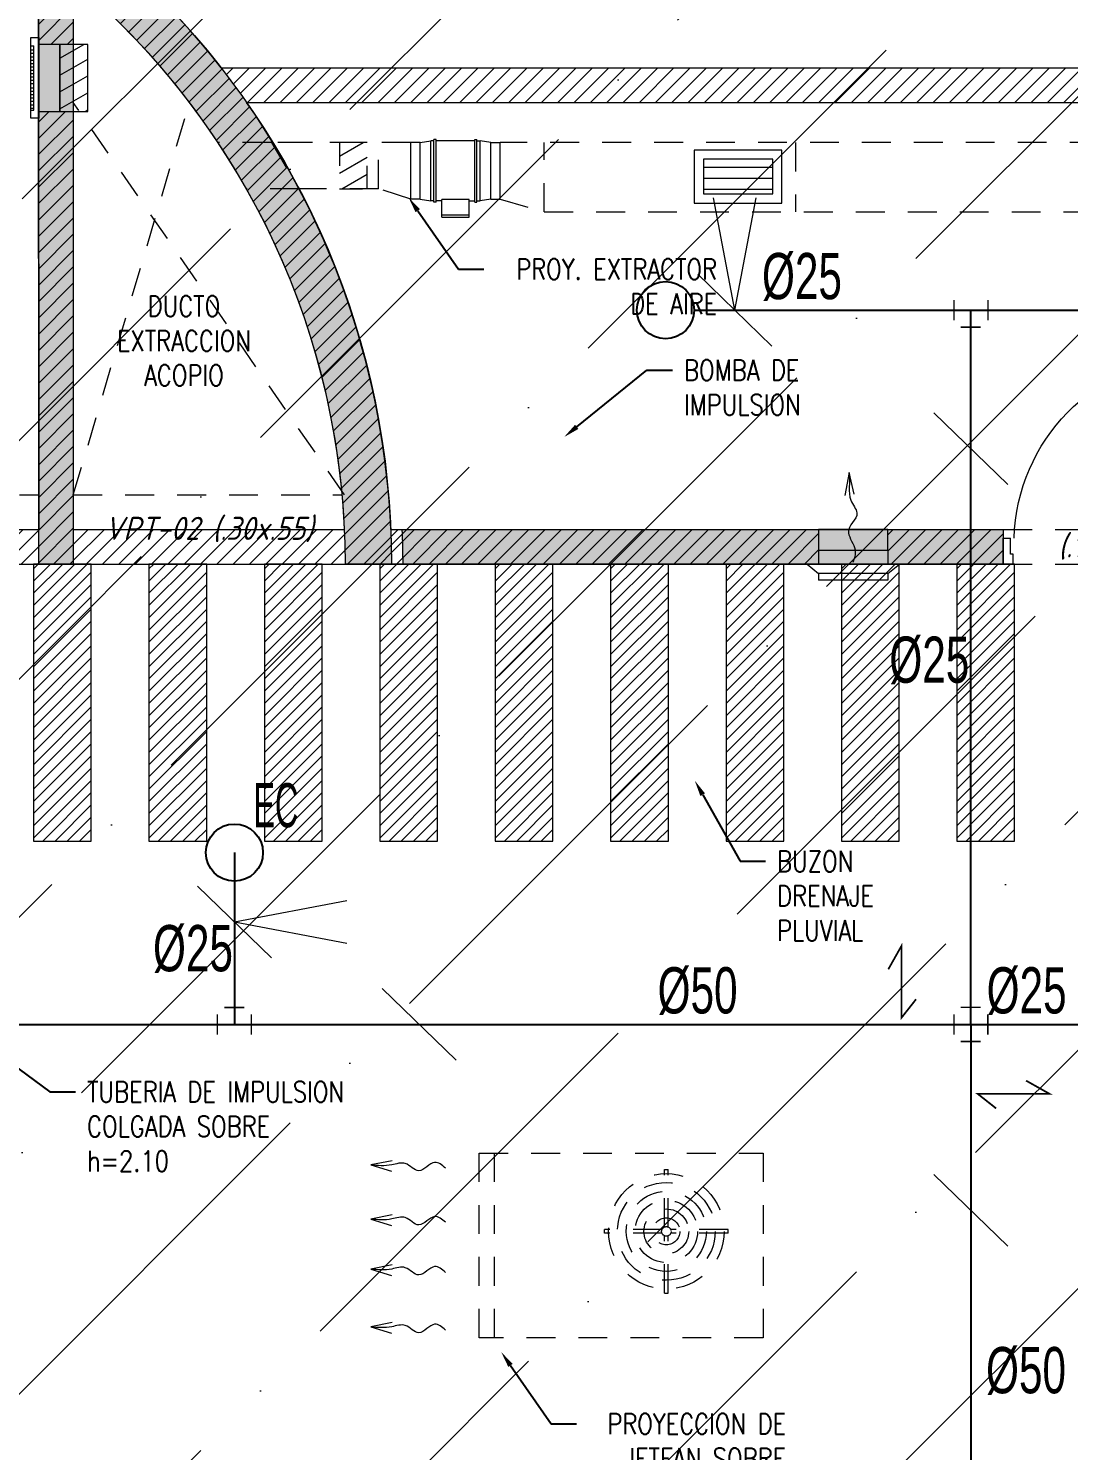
# Model space of a CAD drawing. Header units: millimetres. Extents: x 2085 to 2829, y 1352 to 1631.
# Drawn here: x 2225.62 to 2230.12, y 1530.25 to 1536.41 of the extents above; entities that cross this region are included whole.
import ezdxf
from ezdxf import colors
from ezdxf.entities.mleader import LeaderData, LeaderLine
from ezdxf.enums import TextEntityAlignment as Align
from ezdxf.math import Vec2, Vec3

# ---------------------------------------------------------------- set-up
doc = ezdxf.new("R2010")
doc.units = ezdxf.units.MM
doc.linetypes.add('HIDDEN', pattern=[0.375, 0.25, -0.125])
doc.linetypes.add('HIDDEN2', pattern=[0.1875, 0.125, -0.0625])
doc.layers.get('0').update_dxf_attribs({"color": 251, "lineweight": 9})
for name, color, linetype, lineweight in [('000 SOS 911 - ACCESORIOS ACI', 3, 'Continuous', 20), ('000 SOS 911 ROCIADORES', 5, 'Continuous', 25), ('000 SOS 911 SOPORTES ACI', 3, 'Continuous', 25), ('000 SOS 911 TEXTOS ACI', 7, 'Continuous', 9), ('000 SOS 911 TUBERIA ACI', 3, 'Continuous', 25), ('A-ESTRUCTURA-HATCH', 251, 'Continuous', 13), ('A-ESTRUCTURA-PLACAS', 251, 'Continuous', 13), ('A-ESTRUCTURA-VIGAS', 251, 'HIDDEN2', 13), ('A-MUROS', 251, 'Continuous', 9), ('A-PROYECCIONES', 251, 'HIDDEN2', 9), ('A-PUERTAS', 251, 'Continuous', 9), ('A-TEXTO-INDICACIONES', 251, 'Continuous', 13), ('A_30_Extractores', 251, 'Continuous', 13), ('CIRCULACION PEATONAL', 251, 'Continuous', 13), ('L-03_EQUIP-ACCES', 251, 'Continuous', 13), ('L-04_EQ-MED-CONT', 251, 'Continuous', 13), ('L-06_EQ-FIN-CONT', 251, 'Continuous', 13), ('L3 Equipos y Ductos', 251, 'Continuous', 13), ('L4 Linea mediana', 251, 'Continuous', 13), ('L5 Linea mediana segmentada', 251, 'HIDDEN2', 13), ('L6 Linea fina', 251, 'Continuous', 13), ('MURO CF 120', 251, 'Continuous', 13), ('MURO CF 60', 251, 'Continuous', 13)]:
    doc.layers.add(name, color=color, linetype=linetype, lineweight=lineweight)
doc.layers.add('A_50_Vigas Chata', color=251, linetype='HIDDEN', lineweight=13, plot=False)
doc.styles.add('APPIA -TEXTOS-GENERALES', font='isocp.shx', dxfattribs={"oblique": 15})
doc.styles.add('PIPE', font='ARIALN.TTF', dxfattribs={"width": 0.8})
doc.styles.add('ROMANS', font='romans.shx', dxfattribs={"width": 0.8})
doc.styles.add('TXT_COTAS', font='romans.shx', dxfattribs={"width": 0.8})
pattern_1 = [(45, (-224229.8930651616, -8186668.823968928), (-0.03535533905932738, 0.03535533905932738), [])]
pattern_2 = [(45, (-224231.6865236979, -8186668.821733144), (-0.03535533905932738, 0.03535533905932738), [])]

# ---------------------------------------------------------------- blocks, each defined once
blk = doc.blocks.new('001')
at = {"layer": '000 SOS 911 ROCIADORES'}
blk.add_circle((2878.50211119696, 1470.134430152549, 1.5857718125e-08), 0.09524999999999999, dxfattribs=at)
blk = doc.blocks.new('EST P1')
at = {"layer": 'A-ESTRUCTURA-HATCH'}
h = blk.add_hatch(color=256, dxfattribs=at)
h.dxf.hatch_style = 1
h.paths.add_polyline_path([(28.77601076272549, 5.949795885942876), (28.77601067128126, 5.04999687615782), (23.07000086599146, 5.050009193830192), (23.07000085941399, 4.850017127580941), (28.92600243660854, 4.850006876513362), (28.92605816098512, 5.750000698491931), (32.57603348788689, 5.750003724358976), (32.57605169710587, 4.850002647377551), (35.53000006324146, 4.849997698329389), (35.53000006324146, 5.049996703863144), (32.72603342309594, 5.049996775574982), (32.72615288451198, 5.949798888526857)])
h.paths.add_polyline_path([(43.04000613477547, 4.849997504614294), (43.04000668216031, 5.049996670335531), (35.58000069746049, 5.049997348338366), (35.58000069746049, 4.849997348152101)])
h.paths.add_polyline_path([(43.09000211718376, 5.049996666610241), (43.09000211668899, 4.849997505545616), (47.9150167714979, 4.849997607059777), (47.9150172030495, 5.049996227957308)])
h.paths.add_polyline_path([(51.86500180143048, 5.049995731562376), (51.86500159354182, 4.849997512064874), (53.37567124809721, 4.84999814722687), (53.37566821934888, 5.049995731562376)])
h.paths.add_polyline_path([(72.8006690464972, -0.1499983128160238), (73.00066904650885, -0.150002677924931, 1), (53.60066905870917, -0.1500023929402232), (53.80066905872081, -0.1500023929402232, -1)])
h.paths.add_polyline_path([(70.35068066572421, 2.236943691968918e-05), (70.35067913253442, -0.1499448418617249), (72.74948760884581, -0.1499971961602569), (72.74948977481108, -2.154149115085602e-06)], flags=17)
h.paths.add_polyline_path([(69.45067913254024, -0.1499448418617249), (69.45068066581734, 3.157090395689011e-05), (66.84750664469902, 5.818437784910202e-05, -0.01056926409473519), (66.85068414302077, -0.1499448418617249)], flags=17)
h.paths.add_polyline_path([(65.27206754402141, 2.496426238678396), (65.27216700115241, -0.1499896282330155), (65.4221670004481, -0.1499835988506675), (65.42212619486963, 2.377727027982473, -0.22166642420113), (66.60067913253442, -0.1499448418617249), (66.80067913251696, -0.1499448418617249, 0.9999904425466384), (59.80066835691105, -0.1500026788562536), (60.00066835671896, -0.1500026788562536, -0.6169098276244303)], flags=0)
h.paths.add_polyline_path([(71.88000514594023, -11.40006201900542), (71.88000514594023, -11.1501255556941), (57.51000006290269, -11.15010195691139), (57.51000085653504, -11.4000384202227)])
h.paths.add_polyline_path([(57.46000085654669, -11.40003833733499), (57.46000006291433, -11.15010187402368), (43.09000006309361, -11.15007827524096), (43.09000085672596, -11.40001473855227)])
h.paths.add_polyline_path([(43.04000085929874, -11.40001465659589), (43.04000507364981, -11.15007819328457), (35.58000069746049, -11.1500659417361), (35.58000069746049, -11.40000240504742)])
h.paths.add_polyline_path([(23.07000007206807, -11.15003591403365), (23.07000086599146, -11.40006590355188), (35.53000069747213, -11.40006590355188), (35.53000069747213, -11.15003591403365)])
h.paths.add_polyline_path([(23.0200008660031, -11.40006590355188), (23.02000007207971, -11.15003591403365), (12.25000092969276, -11.15003591403365), (12.25000092969276, -11.40006590355188)])
h.paths.add_polyline_path([(12.2000009296753, -11.40006590355188), (12.2000009296753, -11.15003591403365), (3.650000203953823, -11.15003591403365), (3.650000991299748, -11.40006590355188)])
h.paths.add_polyline_path([(3.60000099131139, -11.40006590355188), (3.600000203965465, -11.15003591403365), (-3.559999100340065, -11.15003591403365), (-3.559999100340065, -11.40006590355188)])
h.paths.add_polyline_path([(-17.97999882386648, -11.15003483835608), (-17.97999882386648, -11.40005351323634), (-3.609999100328423, -11.40005090925843), (-3.609999100328423, -11.15005090925843)])
h.paths.add_polyline_path([(-18.02999877854018, -11.40005352161825), (-18.02999882382574, -11.1500347815454), (-32.39999870059546, -11.15001871064305), (-32.39999899338, -11.40005612559617)])
h.paths.add_polyline_path([(-32.44999899336835, -11.40005613490939), (-32.44999870058382, -11.1500186547637), (-46.9399992977269, -11.15000244881958), (-46.93999944403186, -11.40005876030773)])
h.paths.add_polyline_path([(-47.23999938514316, -11.40005881432444), (-46.99000489522587, -11.40005876868963), (-46.98999905859819, -6.150002153590322), (-47.23999945347896, -6.150002154521644)])
h.paths.add_polyline_path([(-46.98999876182643, -0.2000021543353796), (-47.23999953095336, -0.2000021543353796), (-47.23999945414835, -6.100002154707909), (-46.98999905609526, -6.100002166815102)])
h.paths.add_polyline_path([(-47.23999953552266, 0.1499976431950927), (-47.23999953162274, -0.1500021545216441), (-44.78500010908465, -0.1500023566186428), (-44.78500015829923, 5.04999818559736), (-45.0350001337647, 5.049998153932393), (-45.03499953550636, 0.1499976431950927)])
h.paths.add_polyline_path([(-44.7349993455573, 5.049998192116618), (-44.7349993455573, 4.849998146295547), (-32.44999948804616, 4.849997968412936), (-32.44999869505409, 5.049999745562673)])
h.paths.add_polyline_path([(-23.22435868097818, 4.849997835233808), (-23.22430295619415, 5.750001463107765), (-19.57432762929238, 5.75000448897481), (-19.57430941995699, 4.849997783079743), (-18.02999860839918, 4.850007774308324), (-18.0299986054888, 5.050007774494588), (-19.42432769405423, 5.049997782334685), (-19.4242082326673, 5.949799653142691), (-23.37435035445378, 5.94979665055871), (-23.37435044589802, 5.050000893883407), (-32.39999869506573, 5.049999752081931), (-32.3999994880578, 4.849997968412936)])
h.paths.add_polyline_path([(-17.97999953932595, 5.050007774494588), (-17.97999954223633, 4.850007773377001), (-3.610000176762696, 4.849997552111745), (-3.609998156578513, 5.049997552298009)])
h.paths.add_polyline_path([(12.20000058115693, 4.85003615450114), (12.2000009312469, 5.050032657571137), (3.82499787339475, 5.050050736404955), (3.824997866904596, 4.850050814449787)])
h.paths.add_polyline_path([(12.25000093202107, 5.050032549537718), (12.25000092459959, 4.850036066956818), (23.02000085942564, 4.85001721419394), (23.02000129112275, 5.050009300932288)])
h = blk.add_hatch(color=256, dxfattribs=at)
h.dxf.hatch_style = 1
h.paths.add_polyline_path([(59.80066835691105, -0.1500026788562536), (60.00066835671896, -0.1500026788562536, -0.6169098276244295), (65.27206754402141, 2.496426238678396), (65.27216700115241, -0.1499896282330155), (65.4221670004481, -0.1499835988506675), (65.42212619486963, 2.377727027982473, -0.2216664242011301), (66.60067913253442, -0.1499448418617249), (66.80067913251696, -0.1499448418617249, 0.9999904425466384)])
at = {"layer": 'A-ESTRUCTURA-PLACAS'}
for points in [[(72.8006690464972, -0.1499983128160238), (73.00066904650885, -0.150002677924931, 1), (53.60066905870917, -0.1500023929402232), (53.80066905872081, -0.1500023929402232, -1)], [(66.80067913251696, -0.1499448418617249), (66.60067913253442, -0.1499448418617249, 0.2216664242011301), (65.42212619486963, 2.377727027982473), (65.4221670004481, -0.1499835988506675), (65.27216700115241, -0.1499896282330155), (65.27206754402141, 2.496426238678396, 0.6169098276244295), (60.00066835671896, -0.1500026788562536), (59.80066835691105, -0.1500026788562536, -0.9999904425618104)], [(66.84750664469902, 5.818437784910202e-05), (69.45068066581734, 3.157090395689011e-05), (69.45067913254024, -0.1499448418617249), (66.85068414302077, -0.1499448418617249, 0.01056926409473519)]]:
    blk.add_lwpolyline(points, format="xyb", close=True, dxfattribs=at)
at = {"layer": 'A-ESTRUCTURA-VIGAS'}
for p, q in [((69.45068066581734, 3.157090395689011e-05), (70.35068066572421, 2.236943691968918e-05)), ((69.45067913254024, -0.1499448418617249), (70.35067913253442, -0.1499448418617249))]:
    blk.add_line(p, q, dxfattribs=at)
for points in [[(60.01433340998483, 0.1499973880127072), (65.27216184916324, 0.1500164223834872)], [(65.42216215791996, 0.1499873343855143), (66.58701328121242, 0.1500061387196183)], [(60.00066835692269, -0.1500026788562536), (65.27216700217105, -0.1500168144702911)], [(65.42216700097197, -0.1500165341421962), (66.59725419874303, -0.1499939216300845)]]:
    blk.add_lwpolyline(points, dxfattribs=at)
at = {"layer": 'A_50_Vigas Chata', "char_height": 0.1, "attachment_point": 5, "style": 'APPIA -TEXTOS-GENERALES'}
for s, insert in [('VPT-02 (.30x.55)', (66.00971163658733, 2.015409938849189e-05)), ('(.15x.55)', (69.90028610181844, -0.07577188665084122))]:
    blk.add_mtext(s, dxfattribs=dict(at, insert=insert))
blk = doc.blocks.new('A$C5E423DB2')
at = {"layer": 'A-PUERTAS'}
for p, q in [((0.0380998527398333, 0.0999998934566975), (0.0380998511100188, 0.7999998889863491)), ((0.0380998511100188, 0.7999998889863491), (0.0730998511426151, 0.7999998852610588)), ((0.0730998511426151, 0.7999998852610588), (0.0730998527724296, 0.0999998934566975)), ((0.0380998527398333, 0.0999998934566975), (0.0730998527724296, 0.0999998934566975))]:
    blk.add_line(p, q, dxfattribs=at)
at = {"layer": 'A-PUERTAS', "linetype": 'Continuous'}
for p, q in [((-1.472653821e-07, -1.11758709e-07), (-1.472653821e-07, 0.0999998897314072)), ((-1.472653821e-07, 0.0999998897314072), (0.0280998527305201, 0.0999998934566975)), ((0.0280998527305201, 0.0380998887121678), (0.0280998527305201, 0.0999998934566975)), ((0.7999998530140147, 0.0999998897314072), (0.7718998530181125, 0.0999998934566975)), ((0.7718998530181125, 0.0380998887121678), (0.7718998530181125, 0.0999998934566975)), ((0.7999998528975995, -1.11758709e-07), (0.7999998528975995, 0.0999998897314072)), ((0.0380998527398333, 0.0380998887121678), (0.0280998527305201, 0.0380998887121678)), ((0.0380998527398333, -1.11758709e-07), (0.0380998527398333, 0.0380998887121678)), ((0.7618998530087993, -1.11758709e-07), (0.7618998530087993, 0.0380998887121678)), ((0.7618998530087993, 0.0380998887121678), (0.7718998530181125, 0.0380998887121678)), ((-1.472653821e-07, -1.11758709e-07), (0.0380998527398333, -1.11758709e-07)), ((0.7999998530140147, -1.11758709e-07), (0.7618998530087993, -1.11758709e-07))]:
    blk.add_line(p, q, dxfattribs=at)
at = {"layer": 'A-PUERTAS', "color": 7, "linetype": 'Continuous'}
blk.add_arc((0.0365533265285194, 0.0793452113866806), 0.7215807719765989, 1.640270668491661, 87.09684895294437, dxfattribs=at)
blk = doc.blocks.new('*U113')
at = {"layer": 'CIRCULACION PEATONAL'}
h = blk.add_hatch(dxfattribs=at)
h.set_pattern_fill('ANSI31', color=256, scale=0.3)
h.set_pattern_definition([(45, (0.7503678423542197, 0), (-0.02651650429449553, 0.02651650429449553), [])])
h.paths.add_polyline_path([(1.047366725835357, 0.2275326177477837), (0.7973667258935648, 0.2275326177477837), (0.7973667258935648, -0.9724673796445131), (1.047366725835357, -0.9724673796445131)])
h = blk.add_hatch(dxfattribs=at)
h.set_pattern_fill('ANSI31', color=256, scale=0.3)
h.set_pattern_definition([(45, (1.250367842354219, 0), (-0.02651650429449553, 0.02651650429449553), [])])
h.paths.add_polyline_path([(1.547366725835357, 0.2275326177477837), (1.297366725893565, 0.2275326177477837), (1.297366725893565, -0.9724673796445131), (1.547366725835357, -0.9724673796445131)])
h = blk.add_hatch(dxfattribs=at)
h.set_pattern_fill('ANSI31', color=256, scale=0.3)
h.set_pattern_definition([(45, (1.750367842354219, 0), (-0.02651650429449553, 0.02651650429449553), [])])
h.paths.add_polyline_path([(2.047366725835357, 0.2275326177477837), (1.797366725893565, 0.2275326177477837), (1.797366725893565, -0.9724673796445131), (2.047366725835357, -0.9724673796445131)])
h = blk.add_hatch(dxfattribs=at)
h.set_pattern_fill('ANSI31', color=256, scale=0.3)
h.set_pattern_definition([(45, (2.250367842354219, 0), (-0.02651650429449553, 0.02651650429449553), [])])
h.paths.add_polyline_path([(2.547366725835357, 0.2275326177477837), (2.297366725893565, 0.2275326177477837), (2.297366725893565, -0.9724673796445131), (2.547366725835357, -0.9724673796445131)])
h = blk.add_hatch(dxfattribs=at)
h.set_pattern_fill('ANSI31', color=256, scale=0.3)
h.set_pattern_definition([(45, (2.750367842354219, 0), (-0.02651650429449553, 0.02651650429449553), [])])
h.paths.add_polyline_path([(3.047366725835357, 0.2275326177477837), (2.797366725893565, 0.2275326177477837), (2.797366725893565, -0.9724673796445131), (3.047366725835357, -0.9724673796445131)])
h = blk.add_hatch(dxfattribs=at)
h.set_pattern_fill('ANSI31', color=256, scale=0.3)
h.set_pattern_definition([(45, (3.250367842354219, 0), (-0.02651650429449553, 0.02651650429449553), [])])
h.paths.add_polyline_path([(3.547366725835357, 0.2275326177477837), (3.297366725893564, 0.2275326177477837), (3.297366725893564, -0.9724673796445131), (3.547366725835357, -0.9724673796445131)])
h = blk.add_hatch(dxfattribs=at)
h.set_pattern_fill('ANSI31', color=256, scale=0.3)
h.set_pattern_definition([(45, (3.750367842354219, 0), (-0.02651650429449553, 0.02651650429449553), [])])
h.paths.add_polyline_path([(4.047366725835357, 0.2275326177477837), (3.797366725893564, 0.2275326177477837), (3.797366725893564, -0.9724673796445131), (4.047366725835357, -0.9724673796445131)])
h = blk.add_hatch(dxfattribs=at)
h.set_pattern_fill('ANSI31', color=256, scale=0.3)
h.set_pattern_definition([(45, (4.250367842354219, 0), (-0.02651650429449553, 0.02651650429449553), [])])
h.paths.add_polyline_path([(4.547366725835357, 0.2275326177477837), (4.297366725893564, 0.2275326177477837), (4.297366725893564, -0.9724673796445131), (4.547366725835357, -0.9724673796445131)])
h = blk.add_hatch(dxfattribs=at)
h.set_pattern_fill('ANSI31', color=256, scale=0.3)
h.set_pattern_definition([(45, (4.750367842354219, 0), (-0.02651650429449553, 0.02651650429449553), [])])
h.paths.add_polyline_path([(5.047366725835357, 0.2275326177477837), (4.797366725893564, 0.2275326177477837), (4.797366725893564, -0.9724673796445131), (5.047366725835357, -0.9724673796445131)])
for points in [[(0.7973667258935648, -0.9724673796445131), (1.047366725835357, -0.9724673796445131), (1.047366725835357, 0.2275326177477837), (0.7973667258935648, 0.2275326177477837)], [(1.297366725893565, -0.9724673796445131), (1.547366725835357, -0.9724673796445131), (1.547366725835357, 0.2275326177477837), (1.297366725893565, 0.2275326177477837)], [(1.797366725893565, -0.9724673796445131), (2.047366725835357, -0.9724673796445131), (2.047366725835357, 0.2275326177477837), (1.797366725893565, 0.2275326177477837)], [(2.297366725893565, -0.9724673796445131), (2.547366725835357, -0.9724673796445131), (2.547366725835357, 0.2275326177477837), (2.297366725893565, 0.2275326177477837)], [(2.797366725893565, -0.9724673796445131), (3.047366725835357, -0.9724673796445131), (3.047366725835357, 0.2275326177477837), (2.797366725893565, 0.2275326177477837)], [(3.297366725893564, -0.9724673796445131), (3.547366725835357, -0.9724673796445131), (3.547366725835357, 0.2275326177477837), (3.297366725893564, 0.2275326177477837)], [(3.797366725893564, -0.9724673796445131), (4.047366725835357, -0.9724673796445131), (4.047366725835357, 0.2275326177477837), (3.797366725893564, 0.2275326177477837)], [(4.297366725893564, -0.9724673796445131), (4.547366725835357, -0.9724673796445131), (4.547366725835357, 0.2275326177477837), (4.297366725893564, 0.2275326177477837)], [(4.797366725893564, -0.9724673796445131), (5.047366725835357, -0.9724673796445131), (5.047366725835357, 0.2275326177477837), (4.797366725893564, 0.2275326177477837)]]:
    blk.add_lwpolyline(points, close=True, dxfattribs=at)
blk = doc.blocks.new('FLUJO')
at = {"layer": 'L-06_EQ-FIN-CONT'}
for p, q in [((0.4621515918170191, -0.0199558832723597), (0.3349968994325536, 0.0187826872744381)), ((0.3301167979507227, -0.0465621813489179), (0.4621515918170191, -0.0199558832723597))]:
    blk.add_line(p, q, dxfattribs=at)
blk.add_spline([(0, 0), (0.0671494972461915, -0.0360350459566234), (0.1641432315186648, 0.0161536411330872), (0.2486711724232009, -0.0289091984718653), (0.3321970029378463, -0.0205123859823289), (0.4621515918170191, -0.0199558832723597)], degree=3, dxfattribs=at)
blk = doc.blocks.new('JFC-01')
at = {"layer": 'L3 Equipos y Ductos', "linetype": 'HIDDEN2'}
for p, q in [((-1.230000000010477, -0.400000000372529), (-1.230000000010477, 0.400000000372529)), ((-1.230000000010477, 0.400000000372529), (0, 0.400000000372529)), ((0, 0.400000000372529), (0, -0.400000000372529)), ((0, -0.400000000372529), (-1.230000000010477, -0.400000000372529))]:
    blk.add_line(p, q, dxfattribs=at)
at = {"layer": 'L4 Linea mediana', "linetype": 'HIDDEN2'}
for radius in [0.25, 0.2117652105519916, 0.1735304211039929, 0.1352956316559942, 0.0970608422079956, 0.0588260527599969, 0.0205912633119843]:
    blk.add_circle((-0.4193250492680818, 0.06099237594753504), radius, dxfattribs=at)
at = {"layer": 'L5 Linea mediana segmentada', "linetype": 'HIDDEN2'}
blk.add_line((-1.164318351511611, -0.400000000372529), (-1.164318351511611, 0.400000000372529), dxfattribs=at)
at = {"layer": 'L6 Linea fina', "linetype": 'HIDDEN2'}
for p, q in [((-0.4269312876276672, 0.0801272988319397), (-0.4269312876276672, 0.3284938875585794)), ((-0.4269312876276672, 0.3284938875585794), (-0.4117188109084964, 0.3284938875585794)), ((-0.4117188109084964, 0.0801272988319397), (-0.4117188109084964, 0.3284938875585794)), ((-0.4384599718614481, 0.0685986140742898), (-0.6868265611701645, 0.0685986140742898)), ((-0.6868265611701645, 0.05338613782078028), (-0.6868265611701645, 0.0685986140742898)), ((-0.1518235373951029, 0.0685986140742898), (-0.4001901266747154, 0.0685986140742898)), ((-0.1518235373951029, 0.05338613782078028), (-0.1518235373951029, 0.0685986140742898)), ((-0.4384599718614481, 0.05338613782078028), (-0.6868265611701645, 0.05338613782078028)), ((-0.4269312876276672, -0.2065091356635094), (-0.4269312876276672, 0.04185745306313038)), ((-0.4117188109084964, -0.2065091356635094), (-0.4117188109084964, 0.04185745306313038)), ((-0.1518235373951029, 0.05338613782078028), (-0.4001901266747154, 0.05338613782078028)), ((-0.4269312876276672, -0.2065091356635094), (-0.4117188109084964, -0.2065091356635094))]:
    blk.add_line(p, q, dxfattribs=at)
at = {"layer": 'L6 Linea fina', "xscale": 0.7, "yscale": 0.7, "zscale": 0.7, "rotation": 180}
for p in [(-1.376131832890678, 0.3346201349049807), (-1.376131832890678, 0.1001850022003055), (-1.376131832890678, -0.1165927918627858), (-1.376131832890678, -0.3667837046086788)]:
    blk.add_blockref('FLUJO', p, dxfattribs=at)
blk = doc.blocks.new('HAE-250')
at = {"layer": 'L-03_EQUIP-ACCES'}
blk.add_line((0.09200000000009823, -0.3400000000001455), (0.09200000000009823, -0.04999999999995453), dxfattribs=at)
at = {"layer": 'L3 Equipos y Ductos'}
for p, q in [((0, -0.04999999999995453), (0, -0.3400000000001455)), ((0.09200000000009823, -0.04999999999995453), (0, -0.04999999999995453)), ((0, -0.3400000000001455), (0.09200000000009823, -0.3400000000001455))]:
    blk.add_line(p, q, dxfattribs=at)
blk.add_lwpolyline([(0.09200000000009823, -0.02000000000134605), (0.1260000000002037, -0.02000000000134605), (0.1260000000002037, -0.3700000000012551), (0.09200000000009823, -0.3700000000012551)], close=True, dxfattribs=at)
at = {"layer": 'L6 Linea fina'}
for p, q in [((0.1260000000002037, -0.05576522473029399), (0.1130000000002838, -0.05576522473029399)), ((0.1130000000002838, -0.05576522473029399), (0.1130000000002838, -0.3342347752711703)), ((0.1260000000002037, -0.0642484954032625), (0.1130000000002838, -0.0642484954032625)), ((0.1260000000002037, -0.0788693130723459), (0.1130000000002838, -0.0788693130723459)), ((0.1260000000002037, -0.09349013074006507), (0.1130000000002838, -0.09349013074006507)), ((0.1260000000002037, -0.108110948408239), (0.1130000000002838, -0.108110948408239)), ((0.1260000000002037, -0.1227317660761855), (0.1130000000002838, -0.1227317660761855)), ((0.1260000000002037, -0.1373525837443594), (0.1130000000002838, -0.1373525837443594)), ((0.1260000000002037, -0.1519734014134428), (0.1130000000002838, -0.1519734014134428)), ((0.1130000000002838, -0.1700000000000728), (0.1260000000002037, -0.1700000000000728)), ((0.1260000000002037, -0.1846208176691562), (0.1130000000002838, -0.1846208176691562)), ((0.1260000000002037, -0.1992416353373301), (0.1130000000002838, -0.1992416353373301)), ((0.1260000000002037, -0.2138624530059587), (0.1130000000002838, -0.2138624530059587)), ((0.1260000000002037, -0.2284832706732232), (0.1130000000002838, -0.2284832706732232)), ((0.1260000000002037, -0.2431040883420792), (0.1130000000002838, -0.2431040883420792)), ((0.1260000000002037, -0.2577249060102531), (0.1130000000002838, -0.2577249060102531)), ((0.1260000000002037, -0.2723457236793365), (0.1130000000002838, -0.2723457236793365)), ((0.1260000000002037, -0.2869665413470557), (0.1130000000002838, -0.2869665413470557)), ((0.1260000000002037, -0.3015873590152296), (0.1130000000002838, -0.3015873590152296)), ((0.1260000000002037, -0.3162081766831761), (0.1130000000002838, -0.3162081766831761)), ((0.1260000000002037, -0.3342347752711703), (0.1130000000002838, -0.3342347752711703))]:
    blk.add_line(p, q, dxfattribs=at)
blk = doc.blocks.new('TD-1300')
at = {"layer": 'L3 Equipos y Ductos'}
for p, q in [((-0.15300000000002, -0.0074999999999932), (-0.1067712250002728, 0)), ((-0.1067712250002728, -0.2599999999999909), (-0.1067712250002728, 0)), ((-0.093044810106619, 0), (-0.1067712250002728, 0)), ((-0.0834363196810841, 0.0059999999999718), (-0.093044810106619, 0.0059999999999718)), ((-0.093044810106619, -0.2660000000000195), (-0.093044810106619, 0.0057999996499802)), ((-0.0834363196810841, -0.2660000000000195), (-0.0834363196810841, 0.0057999996499802)), ((0.0834363196810273, 0), (-0.0834363196810841, 0)), ((0.0834363196810273, 0.0059999999999718), (0.093044810106619, 0.0059999999999718)), ((0.0834363196810273, -0.2660000000000195), (0.0834363196810273, 0.0057999996499802)), ((0.093044810106619, -0.2660000000000195), (0.093044810106619, 0.0057999996499802)), ((0.093044810106619, 0), (0.1067712250002728, 0)), ((0.1067712250002728, -0.2599999999999909), (0.1067712250002728, 0)), ((0.1529999999999632, -0.0074999999999932), (0.1067712250002728, 0)), ((-0.1940000000000168, -0.2524999999999977), (-0.1940000000000168, -0.0074999999999932)), ((-0.15300000000002, -0.0074999999999932), (-0.1940000000000168, -0.0074999999999932)), ((-0.15300000000002, -0.2524999999999977), (-0.15300000000002, -0.0074999999999932)), ((0.1529999999999632, -0.2524999999999977), (0.1529999999999632, -0.0074999999999932)), ((0.1529999999999632, -0.0074999999999932), (0.19399999999996, -0.0074999999999932)), ((0.19399999999996, -0.2524999999999977), (0.19399999999996, -0.0074999999999932)), ((-0.15300000000002, -0.2524999999999977), (-0.1940000000000168, -0.2524999999999977)), ((-0.15300000000002, -0.2524999999999977), (-0.1067712250002728, -0.2599999999999909)), ((-0.093044810106619, -0.2599999999999909), (-0.1067712250002728, -0.2599999999999909)), ((-0.0834363196810841, -0.2660000000000195), (-0.093044810106619, -0.2660000000000195)), ((-0.0597099047874394, -0.2599999999999909), (-0.0834363196810841, -0.2599999999999909)), ((-0.0597099047874394, -0.3300000000000125), (-0.0597099047874394, -0.2536696375500753)), ((0.0597099047873826, -0.2536696375500753), (-0.0597099047874394, -0.2536696375500753)), ((0.0597099047873826, -0.3300000000000125), (0.0597099047873826, -0.2536696375500753)), ((0.0597099047873826, -0.2599999999999909), (0.0834363196810273, -0.2599999999999909)), ((0.0834363196810273, -0.2660000000000195), (0.093044810106619, -0.2660000000000195)), ((0.093044810106619, -0.2599999999999909), (0.1067712250002728, -0.2599999999999909)), ((0.1529999999999632, -0.2524999999999977), (0.1067712250002728, -0.2599999999999909)), ((0.1529999999999632, -0.2524999999999977), (0.19399999999996, -0.2524999999999977)), ((0.0597099047873826, -0.3220000000000027), (-0.0597099047874394, -0.3220000000000027)), ((-0.0597099047874394, -0.3300000000000125), (0.0597099047873826, -0.3300000000000125))]:
    blk.add_line(p, q, dxfattribs=at)
blk = doc.blocks.new('REJ 30X15')
at = {"layer": 'L6 Linea fina'}
h = blk.add_hatch(dxfattribs=at)
h.set_pattern_fill('ANSI31', color=256, scale=0.015, angle=44.99999999999999)
h.set_pattern_definition([(90, (-4680.200737000455, -1110.254949705924), (-0.04762500000000002, 3.081487911019577e-33), [])])
h.paths.add_polyline_path([(0.03999999999996362, -0.03999999999996362), (0.03999999999996362, -0.3400000000003729), (0.189999999999236, -0.3400000000003729), (0.1900000000001455, -0.03999999999996362)])
at = {"layer": 'L4 Linea mediana'}
for points in [[(0, 0), (0, -0.3800000000003365), (0.2299999999991996, -0.3800000000003365), (0.2299999999991996, 0)], [(0.03999999999996362, -0.03999999999996362), (0.03999999999996362, -0.3400000000003729), (0.189999999999236, -0.3400000000003729), (0.1900000000001455, -0.03999999999996362)]]:
    blk.add_lwpolyline(points, close=True, dxfattribs=at)
blk = doc.blocks.new('TAF_30')
at = {"layer": 'L-03_EQUIP-ACCES', "ltscale": 1.5}
for p, q in [((-0.1999999999999886, 0.05999999999999517), (0.2000000000001023, 0.06000000000000227)), ((-0.1499999999999773, 0), (-0.1499999999999773, 0.06000000000000227)), ((0.1500000000000341, 0), (0.1500000000000341, 0.06000000000000227))]:
    blk.add_line(p, q, dxfattribs=at)
at = {"layer": 'L-04_EQ-MED-CONT', "ltscale": 1.5}
for p, q in [((-0.1499999999999773, 0.1000000000000014), (-0.1999999999999886, 0.05999999999999517)), ((-0.1500000000000341, 0.1000000000000014), (0.1500000000000341, 0.09999999999998721)), ((0.2000000000000455, 0.06000000000000227), (0.1500000000000341, 0.09999999999999432))]:
    blk.add_line(p, q, dxfattribs=at)
at = {"layer": 'L-06_EQ-FIN-CONT', "ltscale": 1.5}
for p, q in [((-0.1500000000000341, 0.1300000000000026), (0.1499999999999773, 0.1299999999999883)), ((-0.1499999999999773, 0.09999999999999432), (-0.1499999999999204, 0.1299999999999955)), ((0.1500000000000341, 0.09999999999999432), (0.1500000000000341, 0.1299999999999883))]:
    blk.add_line(p, q, dxfattribs=at)
blk = doc.blocks.new('flujo11')
at = {"layer": 'L6 Linea fina'}
for p, q in [((-3.637978807091713e-12, 1.716671249596402e-11), (-0.01975948283597972, -0.09977855120757795)), ((0.02124132197786821, -0.09320197943259245), (-3.637978807091713e-12, 1.716671249596402e-11))]:
    blk.add_line(p, q, dxfattribs=at)
blk.add_open_spline([(-3.637978807091713e-12, 1.716671249596402e-11), (0.006393635470885783, -0.04336950148592678), (-0.01596333806173789, -0.1047468522480131), (0.06082864266136312, -0.1904933907868553), (-0.03459740433936531, -0.239979104040799), (0.03728839918585436, -0.3311847875369267), (0.02226173071176163, -0.3716825171610481), (0.01559715045641497, -0.3896439415281066)], degree=3, knots=[0, 0, 0, 0, 0.0524683736910414, 0.0807049177553039, 0.1300474905255351, 0.1600670100144775, 0.1839925524975523, 0.1839925524975523, 0.1839925524975523, 0.1839925524975523], dxfattribs=at)

msp = doc.modelspace()

# ---------------------------------------------------------------- hatches: boundary and pattern name
h = msp.add_hatch()
h.set_pattern_fill('ANSI36', color=4, scale=0.23)
h.set_pattern_definition([(45, (-12.33495119971076, 1.377851276629372e-06), (0.3872735452211073, 1.42000299914406), [1.825625, -0.365125, 0, -0.365125])])
h.paths.add_polyline_path([(2232.270570671834, 1539.287876240417), (2183.58556606099, 1539.287876240417), (2183.58556606099, 1522.83781720221), (2232.270570671834, 1522.83781720221)])
at = {"layer": 'L4 Linea mediana', "ltscale": 0.5}
h = msp.add_hatch(dxfattribs=at)
h.set_pattern_fill('ANSI31', color=8, scale=0.02, angle=165)
h.set_pattern_definition([(210.0000000000001, (2225.875085902977, 1536.349268552351), (0.03174999999999997, -0.05499261314031187), [])])
h.paths.add_polyline_path([(2225.875085902977, 1536.049268552537), (2225.875082652807, 1536.339268552574), (2225.755082652695, 1536.339268552574), (2225.755085902865, 1536.049268552537)])
at = {"layer": 'L4 Linea mediana', "linetype": 'HIDDEN2', "ltscale": 0.5}
h = msp.add_hatch(dxfattribs=at)
h.set_pattern_fill('ANSI31', color=8, scale=0.02, angle=165)
h.set_pattern_definition([(210.0000000000001, (2227.086057521252, 1535.923932898293), (0.03174999999999997, -0.05499261314031187), [])])
h.paths.add_polyline_path([(2227.086057521252, 1535.71393289833), (2227.086054271082, 1535.913932898517), (2226.96605427097, 1535.913932898517), (2226.96605752114, 1535.71393289833)])
at = {"layer": 'MURO CF 120'}
h = msp.add_hatch(dxfattribs=at)
h.set_pattern_fill('_USER', color=8, scale=0.05, angle=45, style=0, pattern_type=0)
h.set_pattern_definition(pattern_1)
edge = h.paths.add_edge_path()
edge.add_line((2225.662681252603, 1536.979827566507), (2225.662685473822, 1536.735649805019))
edge.add_arc((2223.6876306055, 1534.087418213921), 3.303630168916194, 2.6158165169695167, 53.2843720472834, ccw=False)
edge.add_line((2226.987818422373, 1534.238191773618), (2227.188024769997, 1534.237936205665))
edge.add_arc((2223.684325403936, 1534.084018884661), 3.507078526272926, 2.515383187944552, 55.65992868764849)
h = msp.add_hatch(dxfattribs=at)
h.set_pattern_fill('_USER', color=8, scale=0.05, angle=45, style=0, pattern_type=0)
h.set_pattern_definition(pattern_1)
h.paths.add_polyline_path([(2225.662631571957, 1536.735689850959), (2225.662731221406, 1536.339004307489), (2225.812731214211, 1536.339532798591), (2225.812690420769, 1536.615447570073)])
h = msp.add_hatch(dxfattribs=at)
h.set_pattern_fill('_USER', color=8, scale=0.05, angle=45, style=0, pattern_type=0)
h.set_pattern_definition(pattern_2)
h.paths.add_polyline_path([(2226.452988016035, 1536.237923200677), (2232.944708441379, 1536.23803694776), (2232.978321215307, 1536.087874345916), (2226.563514436823, 1536.087874345916)])
h = msp.add_hatch(dxfattribs=at)
h.set_pattern_fill('_USER', color=8, scale=0.05, angle=45, style=0, pattern_type=0)
h.set_pattern_definition(pattern_1)
h.paths.add_polyline_path([(2225.662690455641, 1536.049267671506), (2225.662734578154, 1534.087596264171), (2225.81273457096, 1534.088124755273), (2225.810089124303, 1536.049269431705)])
h = msp.add_hatch(dxfattribs=at)
h.set_pattern_fill('_USER', color=8, scale=0.05, angle=45, style=0, pattern_type=0)
h.set_pattern_definition(pattern_1)
h.paths.add_polyline_path([(2225.812728623214, 1534.237995093192), (2225.812731250475, 1534.087986240598), (2227.192719300941, 1534.088157987657), (2227.188641304814, 1534.2380243153)])
h = msp.add_hatch(dxfattribs=at)
h.set_pattern_fill('_USER', color=8, scale=0.05, angle=45, style=0, pattern_type=0)
h.set_pattern_definition(pattern_1)
h.paths.add_polyline_path([(2229.04124356244, 1534.237784548166), (2227.188015543297, 1534.237909080895), (2227.192719300941, 1534.088157987657), (2229.04124356244, 1534.088033454927)])
h = msp.add_hatch(dxfattribs=at)
h.set_pattern_fill('_USER', color=8, scale=0.05, angle=45, style=0, pattern_type=0)
h.set_pattern_definition([(45, (-224229.0930651584, -8186668.824152244), (-0.03535533905932738, 0.03535533905932738), [])])
h.paths.add_polyline_path([(2229.84124356563, 1534.237601232218), (2229.341242252029, 1534.237725764948), (2229.341667166149, 1534.087839081387), (2229.84124356563, 1534.08785013898)])
at = {"layer": 'MURO CF 60'}
h = msp.add_hatch(dxfattribs=at)
h.set_pattern_fill('_USER', color=8, scale=0.05, angle=45, pattern_type=0)
h.set_pattern_definition(pattern_2)
edge = h.paths.add_edge_path()
edge.add_line((2220.194214173878, 1534.237901917162), (2220.395268812159, 1534.237905442218))
edge.add_arc((2223.68932699234, 1534.092719665232), 3.297256162972249, 53.2396915084247, 177.4763190183642, ccw=False)
edge.add_line((2225.662631767156, 1536.73430374867), (2225.662681387936, 1536.979827523666))
edge.add_arc((2223.691050242278, 1534.087938497278), 3.500050216136052, 55.71462937054145, 177.5443489056947)
h = msp.add_hatch(dxfattribs=at)
h.set_pattern_fill('_USER', color=8, scale=0.05, angle=45, pattern_type=0)
h.set_pattern_definition([(45, (2210.249024457264, 1534.235680802229), (-0.03535533905932738, 0.03535533905932738), [])])
h.paths.add_polyline_path([(2225.662725586788, 1534.237893584619), (2225.662731221406, 1534.087964328441), (2222.683362300037, 1534.087942805576), (2222.682732744282, 1534.237854852776)])

# ---------------------------------------------------------------- linework, layer by layer
at = {"color": 8}
msp.add_lwpolyline([(2229.041667166161, 1534.147839080977), (2229.341664537316, 1534.147839080977), (2229.341664537316, 1534.237914188268), (2229.041667166161, 1534.237914188268)], close=True, dxfattribs=at)
msp.add_lwpolyline([(2229.041667166161, 1534.147839080977), (2229.341664537316, 1534.147839080977), (2229.341664537316, 1534.237914188268), (2229.041667166161, 1534.237914188268)], close=True, dxfattribs=at)
at = {"layer": '000 SOS 911 - ACCESORIOS ACI', "color": 8}
for p, q in [((2228.678320320636, 1535.187915156953), (2228.586117808612, 1535.675215806239)), ((2228.678320320927, 1535.187915156953), (2228.770522832951, 1535.675215806239)), ((2228.838491802941, 1535.032466101818), (2228.518148838914, 1535.343364212089)), ((2229.626779929824, 1535.230976880722), (2229.626783812023, 1535.144951630891)), ((2229.77433194314, 1535.230976880722), (2229.774328060941, 1535.144951630891)), ((2229.626781870923, 1535.187964255807), (2229.700552601534, 1535.187967584977)), ((2229.700555936482, 1535.114068828917), (2229.700552601534, 1535.187967584977)), ((2229.700555936482, 1535.114068828917), (2229.70055927143, 1535.187967584977)), ((2229.774330002041, 1535.187964255807), (2229.70055927143, 1535.187967584977)), ((2229.657543311566, 1535.114066887817), (2229.743568561398, 1535.114070770017)), ((2229.743568561398, 1535.114066887817), (2229.657543311566, 1535.114070770017)), ((2229.860724073439, 1534.432563224919), (2229.540381109412, 1534.74346133519)), ((2226.670723380828, 1532.382462038764), (2226.350380416801, 1532.693360149035)), ((2226.51055189811, 1532.537911094179), (2226.997852547395, 1532.630113606203)), ((2226.51055189811, 1532.537911093888), (2226.997852547395, 1532.445708581865)), ((2227.470849173132, 1531.938160400195), (2227.150506209105, 1532.249058510466)), ((2226.4367792372, 1532.050600166264), (2226.436783119399, 1532.136625416096)), ((2226.467542618941, 1532.167510159169), (2226.553567868773, 1532.167506276969)), ((2226.553567868774, 1532.167510159169), (2226.467542618942, 1532.167506276969)), ((2226.510555243857, 1532.167508218069), (2226.51055190891, 1532.09360946201)), ((2226.510555243858, 1532.167508218069), (2226.510558578806, 1532.09360946201)), ((2226.584331250516, 1532.050600166264), (2226.584327368316, 1532.136625416096)), ((2229.626779233418, 1532.136625416096), (2229.626783115618, 1532.050600166264)), ((2229.743567864993, 1532.167397575982), (2229.657542615161, 1532.167393693783)), ((2229.700555240077, 1532.167395634882), (2229.700558575024, 1532.093496878823)), ((2229.774331246735, 1532.136625416096), (2229.774327364535, 1532.050600166264)), ((2229.774331246735, 1532.050487583077), (2229.774327364535, 1532.136512832909)), ((2226.436781178299, 1532.09361279118), (2226.51055190891, 1532.09360946201)), ((2226.584329309416, 1532.09361279118), (2226.510558578806, 1532.09360946201)), ((2229.626781174518, 1532.09361279118), (2229.700551905129, 1532.09361612035)), ((2229.700555240076, 1532.01971736429), (2229.700551905129, 1532.09361612035)), ((2229.700555240077, 1532.01971736429), (2229.700558575024, 1532.09361612035)), ((2229.774329305635, 1532.09361279118), (2229.700558575024, 1532.09361612035)), ((2229.774329305635, 1532.093500207993), (2229.700558575024, 1532.093496878823)), ((2229.65754261516, 1532.019715423191), (2229.743567864992, 1532.01971930539)), ((2229.743567864993, 1532.019715423191), (2229.657542615161, 1532.01971930539)), ((2229.860730061381, 1531.132317655978), (2229.540387097354, 1531.443215766249))]:
    msp.add_line(p, q, dxfattribs=at)
at = {"layer": '000 SOS 911 ROCIADORES', "color": 8}
msp.add_circle((2226.510551898668, 1532.837803265534), 0.123825, dxfattribs=at)
at = {"layer": '000 SOS 911 SOPORTES ACI', "color": 8, "const_width": 0.0076904296875}
for points in [[(2229.343529692706, 1532.332541650199), (2229.40076890014, 1532.43420736037), (2229.40076890014, 1532.122854169495), (2229.463956849753, 1532.202957943947)], [(2229.940456381347, 1531.850093376949), (2230.042122091518, 1531.792854169515), (2229.730768900644, 1531.792854169515), (2229.810872675096, 1531.729666219902)]]:
    msp.add_lwpolyline(points, dxfattribs=at)
at = {"layer": '000 SOS 911 TUBERIA ACI', "color": 8}
for points in [[(2228.502146150065, 1535.187915156954), (2231.65449615103, 1535.187915156954)], [(2229.700551908336, 1532.093545043681), (2229.700552591279, 1535.187904451689)], [(2226.510551898654, 1532.837803265051), (2226.510551898654, 1532.093552987063)], [(2196.735932455437, 1532.093660814659), (2230.810551898643, 1532.093552987063)], [(2229.700551894873, 1532.093552987063), (2229.700551894873, 1524.987803265424)]]:
    msp.add_lwpolyline(points, dxfattribs=at)
at = {"layer": 'A-MUROS', "color": 8}
for p, q in [((2225.662631767156, 1536.73430374867), (2225.662732101011, 1534.237893584619)), ((2225.812690418004, 1536.615604537974), (2225.812732100452, 1534.23789621188)), ((2226.452988016035, 1536.237923200677), (2232.944708441495, 1536.23803694776)), ((2226.56352277117, 1536.087862376558), (2232.978321178462, 1536.087874345916)), ((2222.682732744282, 1534.237854852776), (2225.662732101011, 1534.237893584619)), ((2225.81273209859, 1534.23789621188), (2226.987819294789, 1534.237932571645)), ((2227.188014384703, 1534.237936079937), (2229.841242247634, 1534.237978916119)), ((2229.841242247605, 1534.23797891705), (2229.841244877252, 1534.087839086043)), ((2222.682735379925, 1534.087854855197), (2229.841244876787, 1534.087868103261))]:
    msp.add_line(p, q, dxfattribs=at)
for centre, radius, start, end in [((2223.691233271, 1534.087874832067), 9.69999999389984, 1.707547292503187e-06, 179.9999991462264), ((2223.691233265412, 1534.087874825547), 9.499999999236236, 13.08126723322574, 180.0000030415686), ((2223.691232775682, 1534.087874831135), 3.499999999999986, 37.90104079818725, 179.9999953042449), ((2223.691232775682, 1534.087874831135), 3.299999999999986, 53.31654242022113, 150.7247461723998), ((2223.691232775682, 1534.087874831135), 3.299999999999986, 2.60625481734467, 49.99414015232421), ((2223.691232775682, 1534.087874831135), 3.499999999999986, 2.457289310190635, 34.84965615051682)]:
    msp.add_arc(centre, radius, start, end, dxfattribs=at)
at = {"layer": 'A-PROYECCIONES', "color": 8}
for p, q in [((2226.987819294789, 1534.387883814486), (2225.812699669006, 1536.087896211508)), ((2225.812726381055, 1534.387864844377), (2226.316078698606, 1536.087920801217))]:
    msp.add_line(p, q, dxfattribs=at)
at = {"layer": 'L3 Equipos y Ductos', "color": 8, "linetype": 'HIDDEN2'}
for points in [[(2227.274339862832, 1535.913932898517), (2226.670861234912, 1535.913932898517)], [(2227.07433986282, 1535.913932898517), (2226.670861234912, 1535.913932898517)], [(2226.670861234912, 1535.913932898517), (2226.790999373765, 1535.71393289833)], [(2227.274339862832, 1535.668932898405), (2227.135340455041, 1535.71393289833), (2227.135340455041, 1535.913932898517)], [(2227.85301590137, 1535.613932898703), (2232.504266117636, 1535.613932898703), (2232.504266117636, 1535.913932898517), (2227.662339862809, 1535.913932898517)], [(2227.662339862809, 1535.668932898405), (2227.85301590137, 1535.613932898703), (2227.85301590137, 1535.913932898517)], [(2228.941539346672, 1535.913932898517), (2228.941539346672, 1535.613932898703)], [(2227.135340455041, 1535.71393289833), (2226.790999373765, 1535.71393289833)]]:
    msp.add_lwpolyline(points, dxfattribs=at)
at = {"layer": 'L3 Equipos y Ductos', "color": 8}
msp.add_lwpolyline([(2229.041667166161, 1534.147839080977), (2229.34166611518, 1534.14784433643)], dxfattribs=at)
at = {"layer": 'L4 Linea mediana', "color": 8, "ltscale": 0.5}
msp.add_lwpolyline([(2225.875085902977, 1536.049268552537), (2225.875082652807, 1536.339268552574), (2225.755082652695, 1536.339268552574), (2225.755085902865, 1536.049268552537), (2225.875085902977, 1536.049268552537)], dxfattribs=at)
at = {"layer": 'L4 Linea mediana', "color": 8, "linetype": 'HIDDEN2', "ltscale": 0.5}
msp.add_lwpolyline([(2227.086057521252, 1535.71393289833), (2227.086054271082, 1535.913932898517), (2226.96605427097, 1535.913932898517), (2226.96605752114, 1535.71393289833), (2227.086057521252, 1535.71393289833)], dxfattribs=at)
at = {"layer": 'L5 Linea mediana segmentada', "color": 8}
for points in [[(2226.670861234912, 1535.913932898517), (2226.440384210489, 1535.913932898517)], [(2226.790999373765, 1535.71393289833), (2226.563228700566, 1535.71393289833)]]:
    msp.add_lwpolyline(points, dxfattribs=at)

# ---------------------------------------------------------------- block references
msp.add_blockref('EST P1', (2160.390564840485, 1534.237877512785))
at = {"color": 8, "rotation": 180}
for name, p in [('HAE-250', (2225.755085902865, 1535.999268552723)), ('TAF_30', (2229.191667166155, 1534.147839080977))]:
    msp.add_blockref(name, p, dxfattribs=at)
at = {"rotation": 180}
msp.add_blockref('*U113', (2230.687939475663, 1533.115408054056), dxfattribs=at)
at = {"layer": '000 SOS 911 ROCIADORES', "color": 8, "xscale": 1.299999994929985, "yscale": 1.299999994929985, "zscale": 1.299999994929985}
msp.add_blockref('001', (-1513.674408811451, -375.9868365877567, -2.062891803031911e-08), dxfattribs=at)
at = {"layer": 'A-PUERTAS', "color": 8, "linetype": 'Continuous', "xscale": -1.12500000150589, "yscale": 1.12500000150589, "zscale": 1.12500000150589, "rotation": 0.001118967957731698}
msp.add_blockref('A$C5E423DB2', (2230.741244863888, 1534.087858092475), dxfattribs=at)
at = {"layer": 'A_30_Extractores', "color": 8}
msp.add_blockref('JFC-01', (2228.801264611795, 1531.136192745033, 2.198198749980966e-07), dxfattribs=at)
at = {"layer": 'L3 Equipos y Ductos', "color": 8, "linetype": 'HIDDEN2'}
msp.add_blockref('TD-1300', (2227.46833986282, 1535.921432898815), dxfattribs=at)
at = {"layer": 'L3 Equipos y Ductos', "color": 8, "linetype": 'HIDDEN2', "rotation": 270}
msp.add_blockref('REJ 30X15', (2228.882571241173, 1535.881695766437), dxfattribs=at)
at = {"layer": 'L3 Equipos y Ductos', "color": 8}
msp.add_blockref('flujo11', (2229.174280081637, 1534.484278276997), dxfattribs=at)

# ---------------------------------------------------------------- texts
at = {"layer": '000 SOS 911 ROCIADORES', "color": 8, "style": 'PIPE', "width": 0.6412731162845706}
msp.add_text('EC', height=0.1910041587901658, dxfattribs=at).set_placement((2226.592609333606, 1532.947878623835), (2226.787450370801, 1532.947878623835), align=Align.FIT)
at = {"layer": '000 SOS 911 TEXTOS ACI', "color": 8, "char_height": 0.2, "attachment_point": 1, "style": 'PIPE'}
for s, insert in [('%%C25', (2228.796244353481, 1535.435700510378, 5.392936498013591e-05)), ('%%C25', (2229.347989585998, 1533.773967749569, 5.392937886468412e-05)), ('%%C25', (2226.157989136163, 1532.523970188776, 5.392937886468412e-05)), ('%%C50', (2228.344061824624, 1532.341394809237, 5.392937886468412e-05)), ('%%C25', (2229.769443563632, 1532.341394809237, 5.392937886468412e-05)), ('%%C50', (2229.766815863858, 1530.69589748474, 5.392937886468412e-05))]:
    msp.add_mtext_dynamic_manual_height_columns(s, width=0.5509952521812136, gutter_width=1.915236644519431, heights=[0.01236307456032318], dxfattribs=dict(at, insert=insert))
at = {"layer": 'A-TEXTO-INDICACIONES', "color": 8, "insert": (2226.291988432169, 1535.055505274298), "char_height": 0.09, "width": 0.7652768282468275, "attachment_point": 5, "style": 'ROMANS'}
msp.add_mtext('DUCTO EXTRACCION ACOPIO', dxfattribs=at)

# ---------------------------------------------------------------- leaders
at = {"layer": 'A-TEXTO-INDICACIONES', "color": 8}
ml = msp.add_multileader_mtext('Standard', dxfattribs=at)
ml.set_content('PROY. EXTRACTOR DE AIRE', color=8, style='TXT_COTAS')
ml.set_leader_properties(color=7)
ml.build(insert=Vec2(0, 0))
ml.multileader.update_dxf_attribs({"dogleg_length": 0.1104934798556762, "arrow_head_size": 0.07})
ctx = ml.context
ctx.base_point, ctx.char_height, ctx.arrow_head_size, ctx.landing_gap_size, ctx.plane_origin = Vec3(2227.591680814367, 1535.365679044711), 0.09, 0.07, 0.05, Vec3(2228.015740112047, 1534.580168931248)
ctx.text_align_type = 2
notes = []
notes.append((ctx, [(0, (1, 1, 0), (2227.481187334512, 1535.365679044711), (1, 0), 0.1104934798556762, [(0, [(2227.26502884627, 1535.676456494692)], 0, [])])]))
ctx.mtext.insert, ctx.mtext.width, ctx.mtext.alignment, ctx.mtext.flow_direction = Vec3(2228.601680814341, 1535.410679044637), 0.9737156016926747, 3, 5
ml = msp.add_multileader_mtext('Standard', dxfattribs=at)
ml.set_content('BOMBA DE IMPULSION', color=8, style='TXT_COTAS')
ml.set_leader_properties(color=7)
ml.build(insert=Vec2(0, 0))
ml.multileader.update_dxf_attribs({"dogleg_length": 0.1104934798556762, "arrow_head_size": 0.07})
ctx = ml.context
ctx.base_point, ctx.char_height, ctx.arrow_head_size, ctx.landing_gap_size, ctx.plane_origin = Vec3(2228.408196956356, 1534.927845630298), 0.09, 0.07, 0.05, Vec3(2228.447681830783, 1535.452833072717)
notes.append((ctx, [(1, (1, 1, 0), (2228.297703476501, 1534.927845630298), (1, 0), 0.1104934798556762, [(0, [(2227.939245969488, 1534.638448787357)], 0, [])])]))
ctx.mtext.insert, ctx.mtext.width, ctx.mtext.flow_direction = Vec3(2228.458196956339, 1534.972845630224), 0.8143374852370471, 5
ml = msp.add_multileader_mtext('Standard', dxfattribs=at)
ml.set_content('BUZON DRENAJE PLUVIAL', color=8, style='TXT_COTAS')
ml.set_leader_properties(color=7)
ml.build(insert=Vec2(0, 0))
ml.multileader.update_dxf_attribs({"dogleg_length": 0.1104934798556762, "arrow_head_size": 0.07})
ctx = ml.context
ctx.base_point, ctx.char_height, ctx.arrow_head_size, ctx.landing_gap_size, ctx.plane_origin = Vec3(2228.811578209338, 1532.800379223625), 0.09, 0.07, 0.05, Vec3(2228.851063083765, 1533.325366666044)
notes.append((ctx, [(1, (1, 1, 0), (2228.701084729482, 1532.800379223625), (1, 0), 0.1104934798556762, [(0, [(2228.505079327961, 1533.149973916325)], 0, [])])]))
ctx.mtext.insert, ctx.mtext.width, ctx.mtext.flow_direction = Vec3(2228.86157820932, 1532.84537922355), 0.8143374852370471, 5
ml = msp.add_multileader_mtext('Standard', dxfattribs=at)
ml.set_content('TUBERIA DE IMPULSION COLGADA SOBRE h=2.10', color=8, style='TXT_COTAS')
ml.set_leader_properties(color=7)
ml.build(insert=Vec2(0, 0))
ml.multileader.update_dxf_attribs({"dogleg_length": 0.1104934798556762, "arrow_head_size": 0.07})
ctx = ml.context
ctx.base_point, ctx.char_height, ctx.arrow_head_size, ctx.landing_gap_size, ctx.plane_origin = Vec3(2225.822131164576, 1531.80171040489), 0.09, 0.07, 0.05, Vec3(2225.756586650061, 1532.199153119202)
notes.append((ctx, [(1, (1, 1, 0), (2225.711637684721, 1531.80171040489), (1, 0), 0.1104934798556762, [(0, [(2225.410602894257, 1532.023760369482)], 0, [])])]))
ctx.mtext.insert, ctx.mtext.width, ctx.mtext.flow_direction = Vec3(2225.872131164559, 1531.846710404816), 1.237996794603532, 5
ml = msp.add_multileader_mtext('Standard', dxfattribs=at)
ml.set_content('PROYECCION DE JETFAN SOBRE h=2.10', color=8, style='TXT_COTAS')
ml.set_leader_properties(color=7)
ml.build(insert=Vec2(0, 0))
ml.multileader.update_dxf_attribs({"dogleg_length": 0.1104934798556762, "arrow_head_size": 0.07})
ctx = ml.context
ctx.base_point, ctx.char_height, ctx.arrow_head_size, ctx.landing_gap_size, ctx.plane_origin = Vec3(2227.993408263108, 1530.363125081609), 0.09, 0.07, 0.05, Vec3(2228.417467560788, 1529.577614968146)
ctx.text_align_type = 2
notes.append((ctx, [(0, (1, 1, 0), (2227.882914783253, 1530.363125081609), (1, 0), 0.1104934798556762, [(0, [(2227.666756295012, 1530.673902531589)], 0, [])])]))
ctx.mtext.insert, ctx.mtext.width, ctx.mtext.alignment, ctx.mtext.flow_direction = Vec3(2228.900551120221, 1530.408125081534), 1.012012492574286, 3, 5
for ctx, leaders in notes:
    for number, flags, end, landing, length, lines in leaders:
        leader = LeaderData()
        leader.index, (leader.has_last_leader_line, leader.has_dogleg_vector, leader.attachment_direction) = number, flags
        leader.last_leader_point, leader.dogleg_vector, leader.dogleg_length = Vec3(end), Vec3(landing), length
        for number, points, colour, breaks in lines:
            line = LeaderLine()
            line.index, line.vertices, line.color, line.breaks = number, Vec3.list(points), colors.encode_raw_color(colour), breaks
            leader.lines.append(line)
        ctx.leaders.append(leader)

doc.saveas('drawing.dxf')
